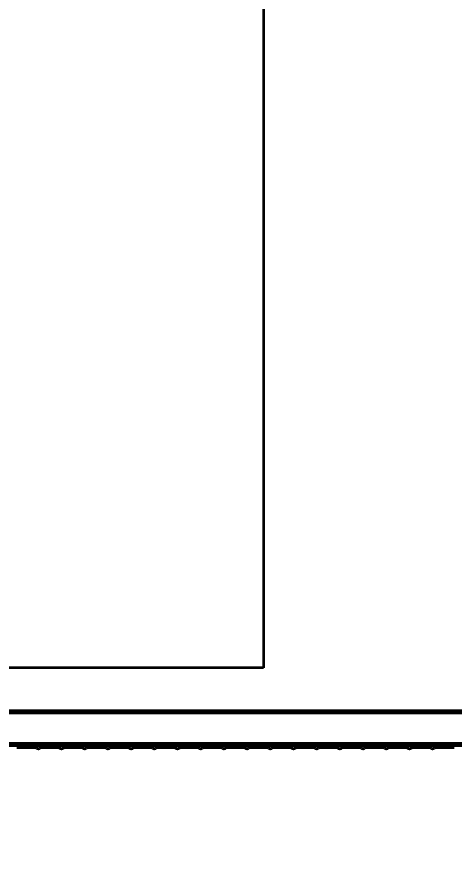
# Model space of a CAD drawing. Header units: millimetres. Extents: x 0 to 420, y 0 to 297.
# Drawn here: x 119.17 to 122.94, y 172.6 to 179.88 of the extents above; entities that cross this region are included whole.
import ezdxf

# ---------------------------------------------------------------- set-up
doc = ezdxf.new("R2010")
doc.units = ezdxf.units.MM
doc.layers.add('尺寸线层', color=150, linetype='Continuous')
doc.styles.add('SLDTEXTSTYLE2', font='TXT', dxfattribs={"width": 0.7})
doc.dimstyles.new('SLDDIMSTYLE0', dxfattribs={"dimtxt": 3.5, "dimasz": 3.302, "dimexe": 0, "dimexo": 0.0625, "dimgap": 0.875, "dimtad": 1, "dimdec": 1, "dimlfac": 100, "dimrnd": 1e-09, "dimzin": 12, "dimdsep": 46, "dimtxsty": 'SLDTEXTSTYLE2', "dimsah": 1, "dimcen": 0.09, "dimadec": 0, "dimazin": 3, "dimtfac": 1, "dimtdec": 3, "dimtofl": 0, "dimtmove": 0, "dimatfit": 3, "dimfxl": 0, "dimfrac": 2, "dimtolj": 1, "dimtzin": 12, "dimarcsym": 0})

# ---------------------------------------------------------------- blocks, each defined once
blk = doc.blocks.new('_D_6')
at = {"layer": '尺寸线层'}
for p, q in [((91.2154, 164.9172), (91.2154, 234.1922)), ((321.3154, 165.1871), (321.3154, 234.1922)), ((321.3154, 233.1922), (91.2154, 233.1922))]:
    blk.add_line(p, q, dxfattribs=at)
for points in [[(91.2154, 233.1922), (94.5174, 232.6842), (94.5174, 233.7002)], [(321.3154, 233.1922), (318.0134, 233.7002), (318.0134, 232.6842)]]:
    blk.add_solid(points, dxfattribs=at)
at = {"layer": '尺寸线层', "insert": (205.1726, 237.704), "char_height": 3.5, "attachment_point": 1, "style": 'SLDTEXTSTYLE2'}
blk.add_mtext('23010', dxfattribs=at)
blk = doc.blocks.new('_D_7')
at = {"layer": '尺寸线层'}
for p, q in [((70.597, 160.4022), (70.597, 246.1922)), ((332.8156, 175.1167), (332.8156, 246.1922)), ((332.8156, 245.1922), (70.597, 245.1922))]:
    blk.add_line(p, q, dxfattribs=at)
for points in [[(70.597, 245.1922), (73.899, 244.6842), (73.899, 245.7002)], [(332.8156, 245.1922), (329.5136, 245.7002), (329.5136, 244.6842)]]:
    blk.add_solid(points, dxfattribs=at)
at = {"layer": '尺寸线层', "insert": (202.8758, 249.704), "char_height": 3.5, "attachment_point": 1, "style": 'SLDTEXTSTYLE2'}
blk.add_mtext('26221.85', dxfattribs=at)

msp = doc.modelspace()

# ---------------------------------------------------------------- linework, layer by layer
at = {"color": 7, "linetype": 'Continuous', "lineweight": 35}
for p, q in [((121.297, 201.1622), (121.297, 174.2722)), ((121.297, 174.2722), (116.6337, 174.2722)), ((130.5545, 173.9001), (116.9545, 173.9001)), ((130.5545, 173.8801), (116.9545, 173.8801)), ((130.5545, 173.6201), (116.9545, 173.6201)), ((130.5545, 173.6001), (116.9545, 173.6001)), ((119.1695, 173.5851), (119.3395, 173.5851)), ((119.3695, 173.5851), (119.5395, 173.5851)), ((119.5695, 173.5851), (119.7395, 173.5851)), ((119.7695, 173.5851), (119.9395, 173.5851)), ((119.9695, 173.5851), (120.1395, 173.5851)), ((120.1695, 173.5851), (120.3395, 173.5851)), ((120.3695, 173.5851), (120.5395, 173.5851)), ((120.5695, 173.5851), (120.7395, 173.5851)), ((120.7695, 173.5851), (120.9395, 173.5851)), ((120.9695, 173.5851), (121.1395, 173.5851)), ((121.1695, 173.5851), (121.3395, 173.5851)), ((121.3695, 173.5851), (121.5395, 173.5851)), ((121.5695, 173.5851), (121.7395, 173.5851)), ((121.7695, 173.5851), (121.9395, 173.5851)), ((121.9695, 173.5851), (122.1395, 173.5851)), ((122.1695, 173.5851), (122.3395, 173.5851)), ((122.3695, 173.5851), (122.5395, 173.5851)), ((122.5695, 173.5851), (122.7395, 173.5851)), ((122.7695, 173.5851), (122.9395, 173.5851))]:
    msp.add_line(p, q, dxfattribs=at)
for centre in [(119.3545, 173.5851), (119.5545, 173.5851), (119.7545, 173.5851), (119.9545, 173.5851), (120.1545, 173.5851), (120.3545, 173.5851), (120.5545, 173.5851), (120.7545, 173.5851), (120.9545, 173.5851), (121.1545, 173.5851), (121.3545, 173.5851), (121.5545, 173.5851), (121.7545, 173.5851), (121.9545, 173.5851), (122.1545, 173.5851), (122.3545, 173.5851), (122.5545, 173.5851), (122.7545, 173.5851)]:
    msp.add_circle(centre, 0.015, dxfattribs=at)

# ---------------------------------------------------------------- dimensions: what is measured, and where the dimension line sits
at = {"layer": '尺寸线层'}
for base, p1, p2, picture, middle in [((70.597, 245.1922), (332.8156, 175.1167), (70.597, 160.4022), '_D_7', (209.0129, 245.1922)), ((91.2154, 233.1922), (321.3154, 165.1871), (91.2154, 164.9172), '_D_6', (209.0129, 233.1922))]:
    dim = msp.add_linear_dim(base=base, p1=p1, p2=p2, angle=0, dimstyle='SLDDIMSTYLE0', dxfattribs=at)
    dim.commit()
    dim.dimension.update_dxf_attribs({"geometry": picture, "text_midpoint": middle, "dimtype": 160})

doc.saveas('drawing.dxf')
